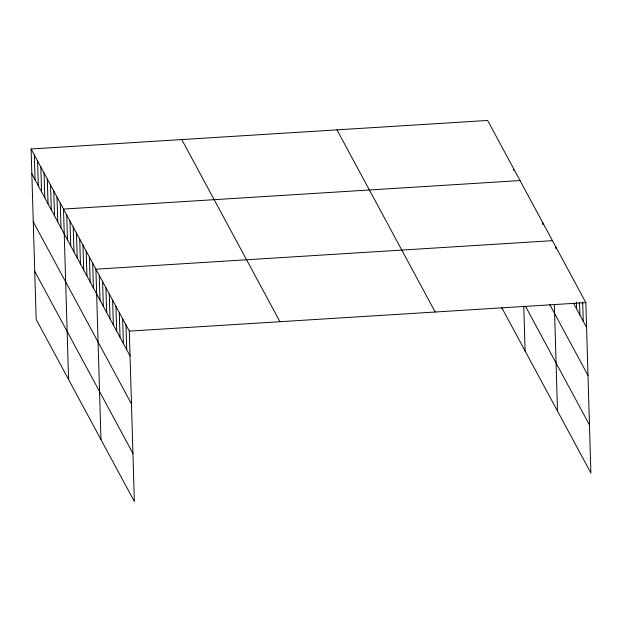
<?xml version="1.0" encoding="UTF-8"?>
<svg xmlns="http://www.w3.org/2000/svg" width="622" height="622" viewBox="0 0 622 622"><rect width="100%" height="100%" fill="white"/><g stroke="black" fill="none" stroke-linecap="round" stroke-linejoin="round"><path stroke-width="0.93" d="M31.1 148.969L129.314 331.114L134.368 501.542L36.162 319.397L31.1 148.969L487.632 120.458L585.838 302.603L590.9 473.031L501.604 307.416M520.039 180.567L63.506 209.078L68.568 379.506M552.453 240.667L95.92 269.186L100.974 439.614M129.314 331.114L585.838 302.603M573.639 303.396L586.577 327.39M549.755 304.508L588.008 375.447M525.699 306.685L589.477 424.966M336.976 129.866L435.19 312.011M181.756 139.561L279.962 321.706M31.839 173.763L130.045 355.908M33.261 221.821L131.475 403.966M34.731 271.34L132.945 453.485M582.674 302.129L583.242 321.201M579.533 302.611L579.898 315.004M576.361 302.137L576.563 308.807M555.788 246.864L555.843 248.769M554.357 304.873L557.506 411.095M542.726 222.637L542.781 224.542M523.786 306.778L525.1 350.995M513.562 168.539L513.616 170.451M125.971 324.925L126.709 349.712M122.635 318.728L123.366 343.523M119.292 312.539L120.03 337.326M115.956 306.343L116.687 331.137M112.613 300.154L113.352 324.941M109.278 293.957L110.008 318.752M105.934 287.768L106.673 312.555M102.599 281.572L103.33 306.366M99.256 275.383L99.994 300.169M92.678 263.176L93.417 287.97M89.436 257.166L90.174 281.953M86.194 251.156L86.932 275.943M82.951 245.146L83.69 269.932M79.717 239.136L80.448 263.922M76.475 233.126L77.206 257.912M73.233 227.116L73.971 251.902M69.991 221.098L70.729 245.892M66.748 215.088L67.487 239.882M60.272 203.067L61.003 227.862M57.03 197.057L57.76 221.852M53.787 191.047L54.526 215.842M50.545 185.037L51.284 209.824M47.303 179.027L48.042 203.814M44.061 173.017L44.8 197.804M40.827 167.007L41.557 191.794M37.584 160.997L38.315 185.784M34.342 154.987L35.073 179.774"/></g></svg>
